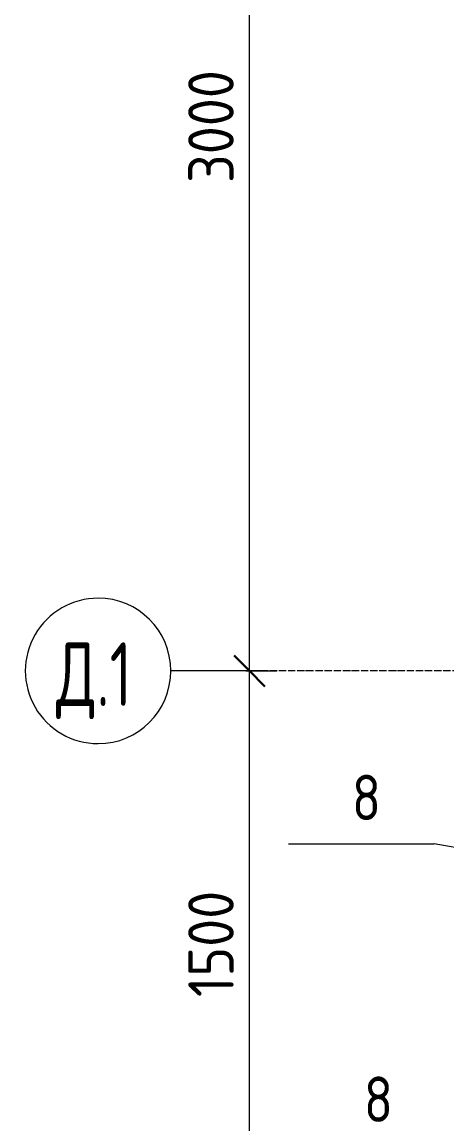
# Model space of a CAD drawing. Header units: millimetres. Extents: x 539 to 32806, y -1166 to 49726.
# Drawn here: x 1535 to 2703, y 44149 to 47180 of the extents above; entities that cross this region are included whole.
import ezdxf

# ---------------------------------------------------------------- set-up
doc = ezdxf.new("R2010")
doc.units = ezdxf.units.MM
doc.linetypes.add('02 Штрихпунктирная _20 мм_', pattern=[25, 20, -2.5, 0, -2.5])
for name, color, linetype, lineweight in [('AA_Dim', 7, 'Continuous', 9), ('AA_Dim-50', 7, 'Continuous', 9), ('AA_Vinoska', 7, 'Continuous', 9), ('Оси', 7, 'Continuous', 9)]:
    doc.layers.add(name, color=color, linetype=linetype, lineweight=lineweight)
doc.styles.add('ISOCPEUR', font='isocpeur.ttf', dxfattribs={"width": 0.7, "height": 175})
doc.styles.add('ISOCPEUR_1', font='isocpeur.ttf', dxfattribs={"width": 0.9, "height": 125})
doc.styles.add('ISOCPEUR_2', font='isocpeur.ttf', dxfattribs={"width": 0.85, "height": 125})
doc.dimstyles.new('00_Точн_3_знака__прозр__1', dxfattribs={"dimscale": 304.8, "dimtxt": 124.497647, "dimasz": 0.278871, "dimexe": 0.246063, "dimexo": 0.164042, "dimgap": 0.016404, "dimtad": 1, "dimdec": 3, "dimrnd": 0.001, "dimdsep": 46, "dimtxsty": 'ISOCPEUR_1', "dimblk1": 'OBLIQUE', "dimblk2": 'OBLIQUE', "dimsah": 1, "dimcen": 0.09, "dimdle": 0.246063, "dimazin": 0, "dimtfac": 1, "dimtdec": 4, "dimtix": 1, "dimtmove": 0, "dimatfit": 3, "dimfxl": 1, "dimtvp": 1, "dimtolj": 1, "dimtzin": 0, "dimlwd": 18, "dimlwe": 18, "dimarcsym": 2})

# ---------------------------------------------------------------- blocks, each defined once
blk = doc.blocks.new('Ось сетки - d_4мм-2765513-Схема расположения стоек и пластин металлического навеса в осях Г_1-Е_1_2_1-3_1')
at = {"layer": 'Оси'}
for start, end in [(360, 180), (360, 180), (180, 360), (180, 360)]:
    blk.add_arc((0, 0), 4, start, end, dxfattribs=at)
blk = doc.blocks.new('DIMBLOCK4-Схема расположения стоек и пластин металлического навеса в осях Г_1-Е_1_2_1-3_1')
at = {"layer": 'AA_Dim-50', "lineweight": 30}
for p, q in [((2160.1, 45395), (2117.6, 45437.5)), ((2160.1, 45395), (2202.6, 45352.5)), ((2160.1, 43895), (2117.6, 43937.5)), ((2160.1, 43895), (2202.6, 43852.5))]:
    blk.add_line(p, q, dxfattribs=at)
at = {"layer": 'AA_Dim-50', "lineweight": 18}
for p, q in [((2150, 45395), (2235.1, 45395)), ((2160.1, 45395), (2150, 45395)), ((2160.1, 43820), (2160.1, 45395)), ((2150, 43895), (2235.1, 43895)), ((2160.1, 43895), (2150, 43895))]:
    blk.add_line(p, q, dxfattribs=at)
at = {"layer": 'AA_Dim-50', "color": 0, "lineweight": 18, "insert": (1991.8, 44497.8), "char_height": 125, "width": 353.382, "attachment_point": 1, "rotation": 90, "line_spacing_factor": 1.149209, "style": 'ISOCPEUR_1'}
blk.add_mtext('1500', dxfattribs=at)
blk = doc.blocks.new('_Oblique')
at = {"color": 0, "linetype": 'ByBlock', "lineweight": -2}
blk.add_line((-0.5, -0.5), (0.5, 0.5), dxfattribs=at)
blk = doc.blocks.new('DIMBLOCK5-Схема расположения стоек и пластин металлического навеса в осях Г_1-Е_1_2_1-3_1')
at = {"layer": 'AA_Dim-50', "lineweight": 18}
for p, q in [((2160.1, 45395), (2160.1, 48470)), ((2150, 48395), (2235.1, 48395)), ((2160.1, 48395), (2150, 48395)), ((2150, 45395), (2235.1, 45395)), ((2160.1, 45395), (2150, 45395))]:
    blk.add_line(p, q, dxfattribs=at)
at = {"layer": 'AA_Dim-50', "lineweight": 30}
for p, q in [((2160.1, 48395), (2117.6, 48437.5)), ((2160.1, 48395), (2202.6, 48352.5)), ((2160.1, 45395), (2117.6, 45437.5)), ((2160.1, 45395), (2202.6, 45352.5))]:
    blk.add_line(p, q, dxfattribs=at)
at = {"layer": 'AA_Dim-50', "color": 0, "lineweight": 18, "insert": (1991.8, 46737), "char_height": 125, "width": 379.239, "attachment_point": 1, "rotation": 90, "line_spacing_factor": 1.149209, "style": 'ISOCPEUR_1'}
blk.add_mtext('3000', dxfattribs=at)
blk = doc.blocks.new('043_М_Балки_Полка - Позиция_дп8-4164522-Схема расположения стоек и пластин металлического навеса в осях Г_1-Е_1_2_1-3_1')
at = {"layer": 'AA_Vinoska'}
blk.add_line((-4, 0), (4, 0), dxfattribs=at)

msp = doc.modelspace()

# ---------------------------------------------------------------- linework, layer by layer
at = {"layer": 'AA_Vinoska'}
msp.add_line((3858.7362, 44707.7349), (2667.7751, 44919.5659), dxfattribs=at)
at = {"layer": 'Оси'}
msp.add_line((2193.8386, 45395), (1943.8386, 45395), dxfattribs=at)
at = {"layer": 'Оси', "linetype": '02 Штрихпунктирная _20 мм_'}
msp.add_line((6276.9872, 45395), (2193.8386, 45395), dxfattribs=at)

# ---------------------------------------------------------------- block references
at = {"layer": 'AA_Vinoska', "xscale": 49.99999999999998, "yscale": 49.99999999999998, "zscale": 49.99999999999998}
msp.add_blockref('043_М_Балки_Полка - Позиция_дп8-4164522-Схема расположения стоек и пластин металлического навеса в осях Г_1-Е_1_2_1-3_1', (2467.7751, 44919.5659), dxfattribs=at)
at = {"layer": 'Оси', "xscale": 49.99999999999998, "yscale": 49.99999999999998, "zscale": 49.99999999999998, "rotation": 89.99999999999979}
msp.add_blockref('Ось сетки - d_4мм-2765513-Схема расположения стоек и пластин металлического навеса в осях Г_1-Е_1_2_1-3_1', (1743.8386, 45395), dxfattribs=at)

# ---------------------------------------------------------------- texts
at = {"layer": 'AA_Vinoska', "char_height": 125, "width": 91.993641, "attachment_point": 1, "style": 'ISOCPEUR_2'}
for insert in [(2441.5303, 45109.4345), (2474.4818, 44279.2824)]:
    msp.add_mtext('\\fISOCPEUR|b0|i0|c204|p34|;\\W.85;8', dxfattribs=dict(at, insert=insert))
at = {"layer": 'Оси', "char_height": 175, "attachment_point": 1, "style": 'ISOCPEUR'}
for s, insert, width in [('\\fISOCPEUR|b0|i0|c204|p34|;\\W.7;Д', (1628.4501, 45473.519), 134.6835), ('.1', (1739.5751, 45473.519), 120.653969)]:
    msp.add_mtext(s, dxfattribs=dict(at, insert=insert, width=width))

# ---------------------------------------------------------------- dimensions: what is measured, and where the dimension line sits
at = {"layer": 'AA_Dim', "lineweight": 18}
for base, p1, p2, override, picture, middle in [((2160.1272, 48395), (2100.0231, 45395), (2100.0231, 48395), {"dimpost": '<>', "dimfxl": 3000}, 'DIMBLOCK5-Схема расположения стоек и пластин металлического навеса в осях Г_1-Е_1_2_1-3_1', (2092.6272, 46895)), ((2160.1272, 45395), (2100.0231, 43895), (2100.0231, 45395), {"dimpost": '<>', "dimfxl": 1500}, 'DIMBLOCK4-Схема расположения стоек и пластин металлического навеса в осях Г_1-Е_1_2_1-3_1', (2092.6272, 44645))]:
    dim = msp.add_linear_dim(base=base, p1=p1, p2=p2, angle=90, dimstyle='00_Точн_3_знака__прозр__1', override=override, dxfattribs=at)
    dim.commit()
    dim.dimension.update_dxf_attribs({"geometry": picture, "text_midpoint": middle})

doc.saveas('drawing.dxf')
